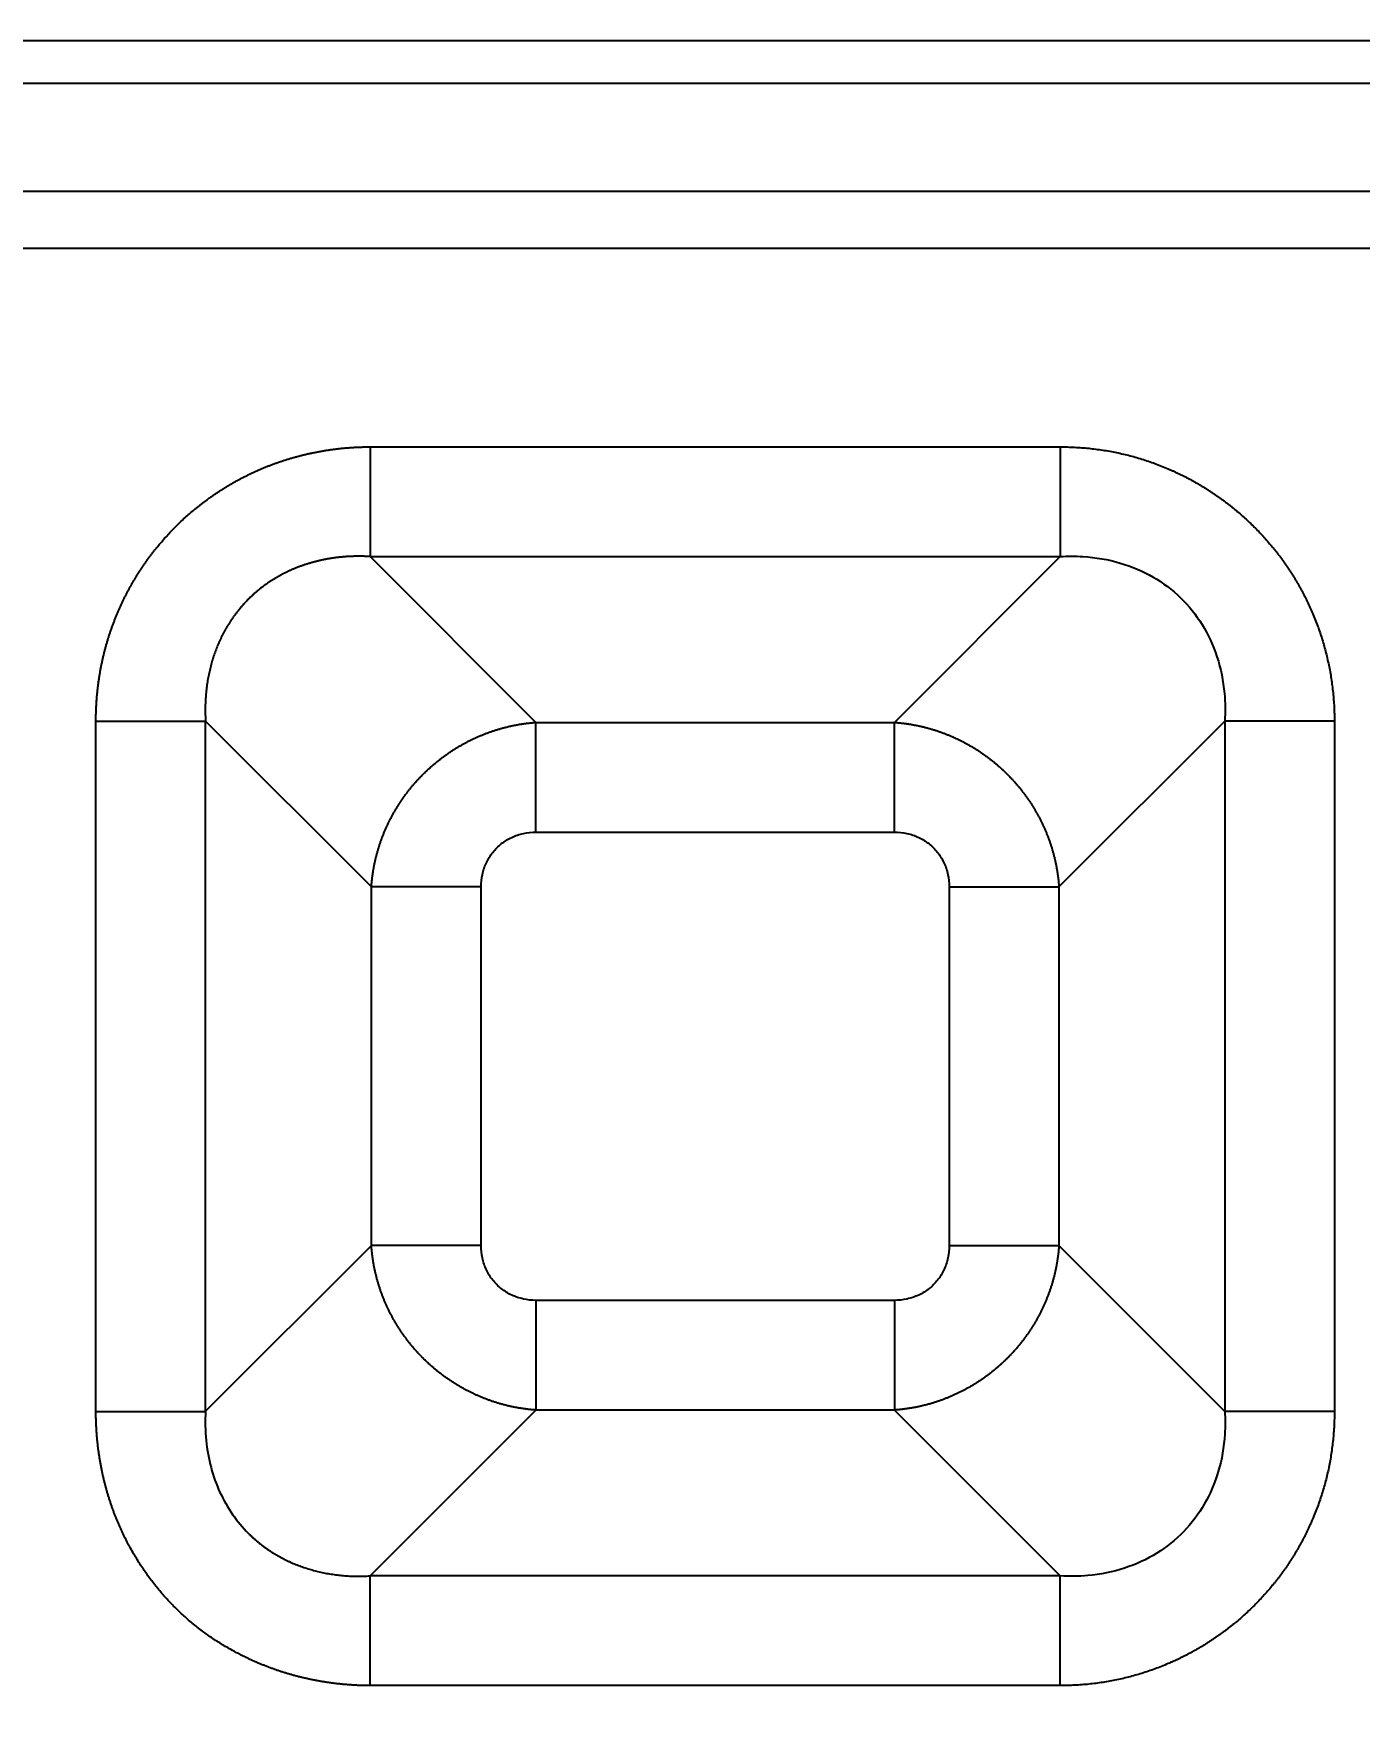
# Model space of a CAD drawing. Header units: millimetres. Extents: x -1286 to 291, y 5350 to 5880.
# Drawn here: x -999.81 to -976.84, y 5659.5 to 5688.66 of the extents above; entities that cross this region are included whole.
import ezdxf

# ---------------------------------------------------------------- set-up
doc = ezdxf.new("R2010")
doc.units = ezdxf.units.MM
doc.layers.add('dim', color=82, linetype='Continuous', lineweight=9)
doc.layers.add('粗实线层', color=7, linetype='Continuous', lineweight=35)
doc.dimstyles.new('ISO-25', dxfattribs={"dimscale": 1.5, "dimtxt": 2.5, "dimasz": 2.5, "dimexe": 1.25, "dimexo": 0.625, "dimtad": 1, "dimtxsty": 'Standard', "dimcen": 2.5, "dimadec": 0, "dimazin": 0, "dimtfac": 1, "dimtmove": 0, "dimatfit": 3, "dimfxl": 0, "dimarcsym": 0})

# ---------------------------------------------------------------- blocks, each defined once
blk = doc.blocks.new('*D39')
at = {"layer": 'Defpoints', "color": 0, "lineweight": 18, "transparency": 16777216}
for p in [(-981.514, 5754.075), (-1136.803, 5623.235)]:
    blk.add_point(p, dxfattribs=at)
at = {"layer": 'dim', "color": 0, "lineweight": -2, "transparency": 16777216}
for p, q in [((-931.597, 5796.133), (-979.219, 5756.008)), ((-1136.803, 5623.235), (-981.514, 5754.075)), ((-1139.097, 5621.302), (-1141.391, 5619.369))]:
    blk.add_line(p, q, dxfattribs=at)
at = {"layer": 'dim', "color": 0, "lineweight": 18, "transparency": 16777216}
for points in [[(-979.542, 5756.391), (-978.897, 5755.626), (-981.514, 5754.075)], [(-1139.419, 5621.684), (-1138.775, 5620.92), (-1136.803, 5623.235)]]:
    blk.add_solid(points, dxfattribs=at)
at = {"layer": 'dim', "color": 0, "lineweight": 18, "transparency": 16777216, "insert": (-942.427, 5790.849), "char_height": 3.75, "attachment_point": 5, "rotation": 40.1161}
blk.add_mtext('∅203,06', dxfattribs=at)

msp = doc.modelspace()

# ---------------------------------------------------------------- linework, layer by layer
at = {"layer": '粗实线层', "lineweight": 25}
for p, q in [((-1048.306, 5688.534), (-966.904, 5688.534)), ((-968.068, 5687.792), (-1048.306, 5687.792)), ((-969.99, 5685.921), (-1046.436, 5685.921)), ((-970.506, 5684.932), (-1046.436, 5684.932)), ((-993.983, 5681.496), (-982.026, 5681.496)), ((-993.983, 5679.596), (-982.026, 5679.596)), ((-991.11, 5676.723), (-993.983, 5679.596)), ((-984.899, 5676.723), (-982.026, 5679.596)), ((-998.734, 5664.787), (-998.734, 5676.745)), ((-996.834, 5664.788), (-996.834, 5676.745)), ((-993.961, 5673.872), (-996.834, 5676.745)), ((-991.11, 5676.723), (-984.899, 5676.723)), ((-982.048, 5673.872), (-979.175, 5676.745)), ((-979.175, 5676.745), (-979.175, 5664.787)), ((-977.274, 5676.745), (-977.274, 5664.787)), ((-991.11, 5674.822), (-984.899, 5674.822)), ((-993.961, 5667.66), (-993.961, 5673.872)), ((-992.06, 5673.872), (-993.242, 5673.872)), ((-992.06, 5667.66), (-992.06, 5673.872)), ((-983.948, 5673.872), (-983.948, 5667.66)), ((-982.048, 5673.872), (-982.048, 5667.66)), ((-996.834, 5664.788), (-993.961, 5667.66)), ((-982.048, 5667.66), (-979.175, 5664.787)), ((-984.899, 5666.71), (-991.11, 5666.71)), ((-991.11, 5664.81), (-993.983, 5661.937)), ((-984.899, 5664.81), (-991.11, 5664.81)), ((-984.899, 5664.81), (-982.026, 5661.937)), ((-982.026, 5661.937), (-993.983, 5661.937)), ((-982.026, 5660.036), (-993.983, 5660.036))]:
    msp.add_line(p, q, dxfattribs=at)
for radius in [87.342, 87.216, 86.564]:
    msp.add_circle((-1053.128, 5688.655), radius, dxfattribs=at)
for centre, radius, start, end in [((-1053.128, 5688.655), 86.224, 270.08059, 359.91941), ((-1053.128, 5688.655), 85.581, 270.90297, 359.09703), ((-1053.128, 5688.655), 83.696, 272.22396, 357.77604), ((-1053.128, 5688.655), 82.706, 272.58039, 357.41961), ((-1059.158, 5688.655), 102.032, 191.56871, 353.81047), ((-1059.158, 5688.655), 101.531, 191.59189, 353.81047), ((-1059.158, 5688.655), 100.442, 191.71935, 339.08959), ((-1059.158, 5688.655), 100.141, 191.71934, 339.08959), ((-1059.158, 5688.655), 100.022, 191.73334, 338.88345), ((-1059.158, 5688.655), 99.521, 191.82936, 338.86382), ((-1059.158, 5688.655), 102.401, 208.57791, 345.69153), ((-1059.158, 5688.655), 102.402, 208.57791, 345.69153)]:
    msp.add_arc(centre, radius, start, end, dxfattribs=at)
for points, degree, knots in [([(-998.734, 5676.745), (-998.734, 5677.236), (-998.639, 5677.71), (-998.546, 5678.172), (-998.364, 5678.605), (-998.187, 5679.03), (-997.93, 5679.412), (-997.676, 5679.791), (-997.031, 5680.436), (-996.652, 5680.691), (-996.27, 5680.948), (-995.845, 5681.126), (-995.412, 5681.307), (-994.949, 5681.4), (-994.475, 5681.496), (-993.983, 5681.496)], 2, [0, 0, 0, 0.125, 0.125, 0.25, 0.25, 0.375, 0.375, 0.5, 0.625, 0.625, 0.75, 0.75, 0.875, 0.875, 1, 1, 1]), ([(-993.983, 5681.496), (-993.983, 5681.392), (-993.983, 5681.289), (-993.983, 5681.084), (-993.983, 5680.982), (-993.983, 5680.785), (-993.983, 5680.688), (-993.983, 5680.503), (-993.983, 5680.413), (-993.983, 5680.244), (-993.983, 5680.165), (-993.983, 5680.016), (-993.983, 5679.948), (-993.983, 5679.824), (-993.983, 5679.768), (-993.983, 5679.671), (-993.983, 5679.629), (-993.983, 5679.596)], 3, [0, 0, 0, 0, 0.125, 0.125, 0.25, 0.25, 0.375, 0.375, 0.5, 0.5, 0.625, 0.625, 0.75, 0.75, 0.875, 0.875, 1, 1, 1, 1]), ([(-982.026, 5681.496), (-981.056, 5681.496), (-980.173, 5681.124), (-979.749, 5680.945), (-979.366, 5680.687), (-978.988, 5680.431), (-978.34, 5679.784), (-978.084, 5679.405), (-977.826, 5679.023), (-977.647, 5678.598), (-977.275, 5677.715), (-977.274, 5676.745)], 2, [0, 0, 0, 0.25, 0.25, 0.375, 0.375, 0.5, 0.625, 0.625, 0.75, 0.75, 1, 1, 1]), ([(-993.983, 5679.596), (-993.992, 5679.596), (-994.01, 5679.597), (-994.037, 5679.598), (-994.063, 5679.6), (-994.09, 5679.6), (-994.117, 5679.601), (-994.143, 5679.601), (-994.17, 5679.602), (-994.196, 5679.602), (-994.223, 5679.601), (-994.249, 5679.601), (-994.275, 5679.6), (-994.301, 5679.599), (-994.327, 5679.598), (-994.353, 5679.597), (-994.379, 5679.595), (-994.405, 5679.594), (-994.431, 5679.592), (-994.456, 5679.59), (-994.482, 5679.587), (-994.507, 5679.585), (-994.533, 5679.582), (-994.558, 5679.579), (-994.583, 5679.576), (-994.608, 5679.572), (-994.633, 5679.569), (-994.658, 5679.565), (-994.683, 5679.561), (-994.707, 5679.557), (-994.732, 5679.552), (-994.756, 5679.548), (-994.781, 5679.543), (-994.805, 5679.538), (-994.829, 5679.533), (-994.853, 5679.527), (-994.877, 5679.522), (-994.901, 5679.516), (-994.925, 5679.51), (-994.948, 5679.504), (-994.972, 5679.498), (-994.995, 5679.491), (-995.019, 5679.484), (-995.042, 5679.478), (-995.065, 5679.47), (-995.088, 5679.463), (-995.11, 5679.456), (-995.133, 5679.448), (-995.156, 5679.44), (-995.178, 5679.432), (-995.201, 5679.424), (-995.223, 5679.416), (-995.245, 5679.407), (-995.267, 5679.398), (-995.289, 5679.389), (-995.31, 5679.38), (-995.332, 5679.371), (-995.353, 5679.362), (-995.375, 5679.352), (-995.396, 5679.342), (-995.417, 5679.332), (-995.438, 5679.322), (-995.458, 5679.312), (-995.479, 5679.302), (-995.5, 5679.291), (-995.52, 5679.28), (-995.54, 5679.269), (-995.56, 5679.258), (-995.58, 5679.247), (-995.6, 5679.236), (-995.62, 5679.224), (-995.639, 5679.212), (-995.658, 5679.2), (-995.678, 5679.188), (-995.697, 5679.176), (-995.716, 5679.164), (-995.735, 5679.151), (-995.753, 5679.139), (-995.772, 5679.126), (-995.79, 5679.113), (-995.808, 5679.1), (-995.826, 5679.087), (-995.844, 5679.073), (-995.862, 5679.06), (-995.88, 5679.046), (-995.897, 5679.032), (-995.914, 5679.018), (-995.932, 5679.004), (-995.949, 5678.99), (-995.965, 5678.975), (-995.982, 5678.961), (-995.999, 5678.946), (-996.015, 5678.931), (-996.031, 5678.916), (-996.047, 5678.901), (-996.063, 5678.886), (-996.079, 5678.871), (-996.1, 5678.85), (-996.127, 5678.823), (-996.158, 5678.789), (-996.189, 5678.755), (-996.219, 5678.721), (-996.249, 5678.685), (-996.278, 5678.649), (-996.307, 5678.612), (-996.335, 5678.575), (-996.362, 5678.537), (-996.388, 5678.498), (-996.414, 5678.459), (-996.44, 5678.419), (-996.464, 5678.378), (-996.488, 5678.337), (-996.511, 5678.295), (-996.534, 5678.253), (-996.556, 5678.21), (-996.577, 5678.166), (-996.597, 5678.122), (-996.617, 5678.077), (-996.635, 5678.032), (-996.653, 5677.986), (-996.671, 5677.94), (-996.687, 5677.893), (-996.703, 5677.845), (-996.718, 5677.797), (-996.732, 5677.749), (-996.745, 5677.7), (-996.757, 5677.65), (-996.769, 5677.6), (-996.78, 5677.55), (-996.79, 5677.499), (-996.799, 5677.448), (-996.807, 5677.396), (-996.814, 5677.344), (-996.821, 5677.291), (-996.826, 5677.238), (-996.831, 5677.185), (-996.834, 5677.131), (-996.837, 5677.077), (-996.839, 5677.022), (-996.84, 5676.967), (-996.84, 5676.912), (-996.839, 5676.857), (-996.837, 5676.801), (-996.835, 5676.764), (-996.834, 5676.745)], 3, [0, 0, 0, 0, 0.005898, 0.011777, 0.017638, 0.023482, 0.029307, 0.035115, 0.040905, 0.046678, 0.052433, 0.058171, 0.063891, 0.069594, 0.075281, 0.08095, 0.086602, 0.092238, 0.097857, 0.10346, 0.109046, 0.114616, 0.12017, 0.125707, 0.131229, 0.136735, 0.142225, 0.147699, 0.153158, 0.158602, 0.16403, 0.169443, 0.174841, 0.180224, 0.185593, 0.190947, 0.196286, 0.201611, 0.206922, 0.212218, 0.2175, 0.222769, 0.228024, 0.233265, 0.238493, 0.243707, 0.248908, 0.254097, 0.259272, 0.264434, 0.269584, 0.274721, 0.279846, 0.284958, 0.290059, 0.295147, 0.300224, 0.305289, 0.310343, 0.315385, 0.320416, 0.325436, 0.330445, 0.335444, 0.340431, 0.345409, 0.350376, 0.355333, 0.36028, 0.365217, 0.370144, 0.375062, 0.379971, 0.384871, 0.389761, 0.394643, 0.399516, 0.404381, 0.409237, 0.414085, 0.418925, 0.423757, 0.428582, 0.433399, 0.438209, 0.443011, 0.447807, 0.452596, 0.457378, 0.462154, 0.466924, 0.471687, 0.476445, 0.481197, 0.485943, 0.490684, 0.49542, 0.500151, 0.510019, 0.519911, 0.529827, 0.539769, 0.549738, 0.559737, 0.569767, 0.579829, 0.589926, 0.600057, 0.610226, 0.620434, 0.630681, 0.640971, 0.651303, 0.661679, 0.672102, 0.682572, 0.69309, 0.703658, 0.714278, 0.724951, 0.735677, 0.746459, 0.757297, 0.768193, 0.779148, 0.790164, 0.80124, 0.81238, 0.823583, 0.834851, 0.846185, 0.857586, 0.869055, 0.880593, 0.892202, 0.903881, 0.915633, 0.927459, 0.939358, 0.951333, 0.963383, 0.975511, 0.987716, 1, 1, 1, 1]), ([(-982.026, 5679.596), (-981.894, 5679.604), (-981.539, 5679.604), (-980.985, 5679.51), (-980.408, 5679.264), (-979.924, 5678.9), (-979.545, 5678.428), (-979.284, 5677.862), (-979.17, 5677.287), (-979.165, 5676.905), (-979.175, 5676.745)], 3, [0, 0, 0, 0, 0.083359, 0.224715, 0.359834, 0.491835, 0.623644, 0.758208, 0.898733, 1, 1, 1, 1]), ([(-993.961, 5673.872), (-993.96, 5673.881), (-993.959, 5673.899), (-993.957, 5673.926), (-993.954, 5673.953), (-993.951, 5673.98), (-993.949, 5674.007), (-993.945, 5674.034), (-993.942, 5674.06), (-993.938, 5674.087), (-993.934, 5674.114), (-993.93, 5674.141), (-993.926, 5674.168), (-993.921, 5674.194), (-993.916, 5674.221), (-993.911, 5674.248), (-993.906, 5674.274), (-993.9, 5674.301), (-993.894, 5674.327), (-993.888, 5674.354), (-993.882, 5674.38), (-993.875, 5674.406), (-993.868, 5674.433), (-993.861, 5674.459), (-993.854, 5674.485), (-993.846, 5674.511), (-993.839, 5674.537), (-993.831, 5674.563), (-993.822, 5674.589), (-993.814, 5674.615), (-993.805, 5674.641), (-993.796, 5674.667), (-993.787, 5674.692), (-993.778, 5674.718), (-993.768, 5674.743), (-993.758, 5674.769), (-993.748, 5674.794), (-993.738, 5674.819), (-993.727, 5674.845), (-993.716, 5674.87), (-993.705, 5674.895), (-993.694, 5674.919), (-993.683, 5674.944), (-993.671, 5674.969), (-993.659, 5674.993), (-993.647, 5675.018), (-993.635, 5675.042), (-993.622, 5675.067), (-993.609, 5675.091), (-993.596, 5675.115), (-993.583, 5675.139), (-993.57, 5675.163), (-993.556, 5675.186), (-993.542, 5675.21), (-993.528, 5675.233), (-993.514, 5675.257), (-993.499, 5675.28), (-993.485, 5675.303), (-993.47, 5675.326), (-993.455, 5675.349), (-993.44, 5675.372), (-993.424, 5675.394), (-993.408, 5675.417), (-993.393, 5675.439), (-993.376, 5675.461), (-993.36, 5675.483), (-993.344, 5675.505), (-993.327, 5675.527), (-993.31, 5675.549), (-993.293, 5675.57), (-993.276, 5675.591), (-993.259, 5675.613), (-993.241, 5675.634), (-993.223, 5675.654), (-993.205, 5675.675), (-993.187, 5675.696), (-993.169, 5675.716), (-993.15, 5675.736), (-993.131, 5675.756), (-993.113, 5675.776), (-993.094, 5675.796), (-993.074, 5675.816), (-993.055, 5675.835), (-993.035, 5675.854), (-993.016, 5675.873), (-992.996, 5675.892), (-992.976, 5675.911), (-992.955, 5675.929), (-992.935, 5675.948), (-992.915, 5675.966), (-992.894, 5675.984), (-992.873, 5676.002), (-992.852, 5676.019), (-992.831, 5676.037), (-992.809, 5676.054), (-992.788, 5676.071), (-992.766, 5676.088), (-992.745, 5676.105), (-992.723, 5676.121), (-992.701, 5676.137), (-992.679, 5676.153), (-992.656, 5676.169), (-992.634, 5676.185), (-992.611, 5676.201), (-992.588, 5676.216), (-992.566, 5676.231), (-992.543, 5676.246), (-992.519, 5676.261), (-992.496, 5676.275), (-992.473, 5676.289), (-992.449, 5676.303), (-992.426, 5676.317), (-992.402, 5676.331), (-992.378, 5676.344), (-992.354, 5676.357), (-992.33, 5676.37), (-992.306, 5676.383), (-992.282, 5676.396), (-992.257, 5676.408), (-992.233, 5676.42), (-992.208, 5676.432), (-992.184, 5676.444), (-992.159, 5676.455), (-992.134, 5676.467), (-992.109, 5676.478), (-992.084, 5676.488), (-992.059, 5676.499), (-992.033, 5676.509), (-992.008, 5676.519), (-991.983, 5676.529), (-991.957, 5676.539), (-991.931, 5676.548), (-991.906, 5676.558), (-991.88, 5676.567), (-991.854, 5676.575), (-991.828, 5676.584), (-991.802, 5676.592), (-991.776, 5676.6), (-991.75, 5676.608), (-991.724, 5676.616), (-991.698, 5676.623), (-991.672, 5676.63), (-991.645, 5676.637), (-991.619, 5676.643), (-991.592, 5676.65), (-991.566, 5676.656), (-991.539, 5676.662), (-991.513, 5676.667), (-991.486, 5676.673), (-991.46, 5676.678), (-991.433, 5676.683), (-991.406, 5676.688), (-991.379, 5676.692), (-991.353, 5676.696), (-991.326, 5676.7), (-991.299, 5676.704), (-991.272, 5676.707), (-991.245, 5676.71), (-991.218, 5676.713), (-991.191, 5676.716), (-991.164, 5676.719), (-991.137, 5676.721), (-991.119, 5676.722), (-991.11, 5676.723)], 3, [0, 0, 0, 0, 0.00623, 0.012459, 0.018688, 0.024915, 0.031142, 0.037368, 0.043593, 0.049817, 0.056041, 0.062264, 0.068486, 0.074708, 0.080928, 0.087148, 0.093368, 0.099586, 0.105805, 0.112022, 0.118239, 0.124455, 0.13067, 0.136885, 0.143099, 0.149313, 0.155526, 0.161739, 0.167951, 0.174162, 0.180373, 0.186584, 0.192794, 0.199003, 0.205212, 0.21142, 0.217628, 0.223836, 0.230043, 0.23625, 0.242456, 0.248662, 0.254867, 0.261072, 0.267277, 0.273482, 0.279686, 0.285889, 0.292093, 0.298296, 0.304498, 0.310701, 0.316903, 0.323105, 0.329306, 0.335508, 0.341709, 0.34791, 0.354111, 0.360311, 0.366511, 0.372711, 0.378911, 0.385111, 0.391311, 0.39751, 0.40371, 0.409909, 0.416108, 0.422307, 0.428506, 0.434705, 0.440904, 0.447103, 0.453302, 0.459501, 0.4657, 0.471898, 0.478097, 0.484296, 0.490495, 0.496694, 0.502893, 0.509092, 0.515291, 0.52149, 0.527689, 0.533889, 0.540089, 0.546288, 0.552488, 0.558688, 0.564888, 0.571089, 0.577289, 0.58349, 0.589691, 0.595892, 0.602094, 0.608295, 0.614497, 0.620699, 0.626902, 0.633105, 0.639308, 0.645511, 0.651715, 0.657919, 0.664124, 0.670329, 0.676534, 0.682739, 0.688945, 0.695152, 0.701359, 0.707566, 0.713773, 0.719982, 0.72619, 0.732399, 0.738609, 0.744819, 0.75103, 0.757241, 0.763452, 0.769664, 0.775877, 0.782091, 0.788304, 0.794519, 0.800734, 0.80695, 0.813166, 0.819383, 0.8256, 0.831819, 0.838038, 0.844257, 0.850477, 0.856698, 0.86292, 0.869142, 0.875366, 0.88159, 0.887814, 0.89404, 0.900266, 0.906493, 0.912721, 0.918949, 0.925179, 0.931409, 0.93764, 0.943872, 0.950105, 0.956338, 0.962573, 0.968809, 0.975045, 0.981282, 0.987521, 0.99376, 1, 1, 1, 1]), ([(-984.899, 5676.723), (-984.89, 5676.722), (-984.872, 5676.721), (-984.845, 5676.719), (-984.818, 5676.716), (-984.791, 5676.713), (-984.764, 5676.71), (-984.737, 5676.707), (-984.71, 5676.704), (-984.683, 5676.7), (-984.656, 5676.696), (-984.63, 5676.692), (-984.603, 5676.688), (-984.576, 5676.683), (-984.549, 5676.678), (-984.523, 5676.673), (-984.496, 5676.668), (-984.47, 5676.662), (-984.443, 5676.656), (-984.417, 5676.65), (-984.39, 5676.644), (-984.364, 5676.637), (-984.338, 5676.63), (-984.311, 5676.623), (-984.285, 5676.616), (-984.259, 5676.608), (-984.233, 5676.6), (-984.207, 5676.592), (-984.181, 5676.584), (-984.155, 5676.576), (-984.129, 5676.567), (-984.104, 5676.558), (-984.078, 5676.549), (-984.052, 5676.539), (-984.027, 5676.53), (-984.002, 5676.52), (-983.976, 5676.51), (-983.951, 5676.5), (-983.926, 5676.489), (-983.901, 5676.478), (-983.876, 5676.467), (-983.851, 5676.456), (-983.826, 5676.444), (-983.802, 5676.433), (-983.777, 5676.421), (-983.752, 5676.409), (-983.728, 5676.396), (-983.704, 5676.384), (-983.68, 5676.371), (-983.656, 5676.358), (-983.632, 5676.345), (-983.608, 5676.332), (-983.584, 5676.318), (-983.56, 5676.304), (-983.537, 5676.29), (-983.514, 5676.276), (-983.49, 5676.261), (-983.467, 5676.247), (-983.444, 5676.232), (-983.421, 5676.217), (-983.399, 5676.201), (-983.376, 5676.186), (-983.354, 5676.17), (-983.331, 5676.154), (-983.309, 5676.138), (-983.287, 5676.122), (-983.265, 5676.106), (-983.243, 5676.089), (-983.222, 5676.072), (-983.2, 5676.055), (-983.179, 5676.038), (-983.158, 5676.02), (-983.137, 5676.003), (-983.116, 5675.985), (-983.095, 5675.967), (-983.075, 5675.949), (-983.054, 5675.93), (-983.034, 5675.912), (-983.014, 5675.893), (-982.994, 5675.874), (-982.974, 5675.855), (-982.955, 5675.836), (-982.935, 5675.817), (-982.916, 5675.797), (-982.897, 5675.777), (-982.878, 5675.758), (-982.86, 5675.738), (-982.841, 5675.717), (-982.823, 5675.697), (-982.805, 5675.676), (-982.787, 5675.656), (-982.769, 5675.635), (-982.751, 5675.614), (-982.734, 5675.593), (-982.716, 5675.571), (-982.699, 5675.55), (-982.683, 5675.528), (-982.666, 5675.506), (-982.649, 5675.485), (-982.633, 5675.463), (-982.617, 5675.44), (-982.601, 5675.418), (-982.585, 5675.396), (-982.57, 5675.373), (-982.555, 5675.35), (-982.539, 5675.327), (-982.525, 5675.304), (-982.51, 5675.281), (-982.495, 5675.258), (-982.481, 5675.235), (-982.467, 5675.211), (-982.453, 5675.188), (-982.44, 5675.164), (-982.426, 5675.14), (-982.413, 5675.116), (-982.4, 5675.092), (-982.387, 5675.068), (-982.375, 5675.044), (-982.362, 5675.019), (-982.35, 5674.995), (-982.338, 5674.97), (-982.327, 5674.945), (-982.315, 5674.921), (-982.304, 5674.896), (-982.293, 5674.871), (-982.282, 5674.846), (-982.271, 5674.82), (-982.261, 5674.795), (-982.251, 5674.77), (-982.241, 5674.744), (-982.231, 5674.719), (-982.222, 5674.693), (-982.213, 5674.668), (-982.204, 5674.642), (-982.195, 5674.616), (-982.187, 5674.59), (-982.178, 5674.564), (-982.17, 5674.538), (-982.163, 5674.512), (-982.155, 5674.486), (-982.148, 5674.46), (-982.141, 5674.434), (-982.134, 5674.407), (-982.127, 5674.381), (-982.121, 5674.354), (-982.115, 5674.328), (-982.109, 5674.301), (-982.103, 5674.275), (-982.098, 5674.248), (-982.093, 5674.221), (-982.088, 5674.195), (-982.083, 5674.168), (-982.079, 5674.141), (-982.074, 5674.114), (-982.07, 5674.088), (-982.067, 5674.061), (-982.063, 5674.034), (-982.06, 5674.007), (-982.057, 5673.98), (-982.054, 5673.953), (-982.052, 5673.926), (-982.05, 5673.899), (-982.048, 5673.881), (-982.048, 5673.872)], 3, [0, 0, 0, 0, 0.006231, 0.01246, 0.018689, 0.024917, 0.031145, 0.037371, 0.043597, 0.049822, 0.056046, 0.06227, 0.068492, 0.074714, 0.080936, 0.087156, 0.093376, 0.099595, 0.105814, 0.112032, 0.118249, 0.124465, 0.130681, 0.136897, 0.143111, 0.149325, 0.155539, 0.161752, 0.167964, 0.174176, 0.180388, 0.186598, 0.192809, 0.199018, 0.205228, 0.211437, 0.217645, 0.223853, 0.23006, 0.236267, 0.242474, 0.24868, 0.254886, 0.261091, 0.267296, 0.273501, 0.279705, 0.285909, 0.292113, 0.298316, 0.304519, 0.310722, 0.316924, 0.323126, 0.329328, 0.335529, 0.341731, 0.347932, 0.354133, 0.360333, 0.366534, 0.372734, 0.378934, 0.385134, 0.391334, 0.397534, 0.403733, 0.409933, 0.416132, 0.422331, 0.42853, 0.434729, 0.440928, 0.447127, 0.453326, 0.459525, 0.465724, 0.471923, 0.478121, 0.48432, 0.490519, 0.496718, 0.502917, 0.509116, 0.515315, 0.521514, 0.527714, 0.533913, 0.540113, 0.546312, 0.552512, 0.558712, 0.564912, 0.571112, 0.577313, 0.583513, 0.589714, 0.595915, 0.602117, 0.608318, 0.61452, 0.620722, 0.626925, 0.633127, 0.63933, 0.645534, 0.651737, 0.657941, 0.664145, 0.67035, 0.676555, 0.68276, 0.688966, 0.695172, 0.701379, 0.707586, 0.713793, 0.720001, 0.726209, 0.732418, 0.738628, 0.744837, 0.751048, 0.757258, 0.76347, 0.769682, 0.775894, 0.782107, 0.78832, 0.794535, 0.800749, 0.806965, 0.813181, 0.819397, 0.825614, 0.831832, 0.838051, 0.84427, 0.85049, 0.85671, 0.862931, 0.869153, 0.875376, 0.8816, 0.887824, 0.894049, 0.900274, 0.906501, 0.912728, 0.918956, 0.925185, 0.931415, 0.937646, 0.943877, 0.950109, 0.956342, 0.962576, 0.968811, 0.975047, 0.981284, 0.987522, 0.99376, 1, 1, 1, 1]), ([(-984.899, 5674.822), (-984.899, 5674.926), (-984.899, 5675.03), (-984.899, 5675.235), (-984.899, 5675.336), (-984.899, 5675.534), (-984.899, 5675.63), (-984.899, 5675.816), (-984.899, 5675.905), (-984.899, 5676.074), (-984.899, 5676.154), (-984.899, 5676.302), (-984.899, 5676.371), (-984.899, 5676.495), (-984.899, 5676.55), (-984.899, 5676.647), (-984.899, 5676.689), (-984.899, 5676.723)], 3, [0, 0, 0, 0, 0.125, 0.125, 0.25, 0.25, 0.375, 0.375, 0.5, 0.5, 0.625, 0.625, 0.75, 0.75, 0.875, 0.875, 1, 1, 1, 1]), ([(-977.274, 5676.745), (-977.378, 5676.745), (-977.482, 5676.745), (-977.687, 5676.745), (-977.788, 5676.745), (-977.986, 5676.745), (-978.082, 5676.745), (-978.268, 5676.745), (-978.357, 5676.745), (-978.526, 5676.745), (-978.606, 5676.745), (-978.754, 5676.745), (-978.823, 5676.745), (-978.947, 5676.745), (-979.003, 5676.745), (-979.1, 5676.745), (-979.141, 5676.745), (-979.175, 5676.745)], 3, [0, 0, 0, 0, 0.125, 0.125, 0.25, 0.25, 0.375, 0.375, 0.5, 0.5, 0.625, 0.625, 0.75, 0.75, 0.875, 0.875, 1, 1, 1, 1]), ([(-993.242, 5673.872), (-993.325, 5673.872), (-993.403, 5673.872), (-993.548, 5673.872), (-993.615, 5673.872), (-993.737, 5673.872), (-993.792, 5673.872), (-993.887, 5673.872), (-993.927, 5673.872), (-993.961, 5673.872)], 3, [0, 0, 0, 0, 0.25, 0.25, 0.5, 0.5, 0.75, 0.75, 1, 1, 1, 1]), ([(-991.11, 5664.81), (-991.119, 5664.81), (-991.137, 5664.812), (-991.164, 5664.814), (-991.191, 5664.816), (-991.218, 5664.819), (-991.245, 5664.822), (-991.272, 5664.825), (-991.299, 5664.829), (-991.325, 5664.832), (-991.352, 5664.836), (-991.379, 5664.84), (-991.406, 5664.845), (-991.432, 5664.849), (-991.459, 5664.854), (-991.486, 5664.859), (-991.512, 5664.865), (-991.539, 5664.871), (-991.565, 5664.876), (-991.592, 5664.882), (-991.618, 5664.889), (-991.645, 5664.895), (-991.671, 5664.902), (-991.697, 5664.909), (-991.723, 5664.917), (-991.749, 5664.924), (-991.775, 5664.932), (-991.801, 5664.94), (-991.827, 5664.948), (-991.853, 5664.957), (-991.879, 5664.965), (-991.905, 5664.974), (-991.93, 5664.984), (-991.956, 5664.993), (-991.981, 5665.003), (-992.007, 5665.012), (-992.032, 5665.023), (-992.057, 5665.033), (-992.083, 5665.043), (-992.108, 5665.054), (-992.133, 5665.065), (-992.158, 5665.076), (-992.182, 5665.088), (-992.207, 5665.1), (-992.232, 5665.111), (-992.256, 5665.124), (-992.28, 5665.136), (-992.305, 5665.148), (-992.329, 5665.161), (-992.353, 5665.174), (-992.377, 5665.187), (-992.401, 5665.201), (-992.424, 5665.214), (-992.448, 5665.228), (-992.471, 5665.242), (-992.495, 5665.257), (-992.518, 5665.271), (-992.541, 5665.286), (-992.564, 5665.301), (-992.587, 5665.316), (-992.61, 5665.331), (-992.632, 5665.346), (-992.655, 5665.362), (-992.677, 5665.378), (-992.699, 5665.394), (-992.721, 5665.41), (-992.743, 5665.427), (-992.765, 5665.443), (-992.787, 5665.46), (-992.808, 5665.477), (-992.829, 5665.495), (-992.851, 5665.512), (-992.872, 5665.53), (-992.892, 5665.547), (-992.913, 5665.565), (-992.934, 5665.583), (-992.954, 5665.602), (-992.974, 5665.62), (-992.994, 5665.639), (-993.014, 5665.658), (-993.034, 5665.677), (-993.054, 5665.696), (-993.073, 5665.716), (-993.092, 5665.735), (-993.111, 5665.755), (-993.13, 5665.775), (-993.149, 5665.795), (-993.167, 5665.815), (-993.186, 5665.835), (-993.204, 5665.856), (-993.222, 5665.877), (-993.24, 5665.897), (-993.257, 5665.919), (-993.275, 5665.94), (-993.292, 5665.961), (-993.309, 5665.982), (-993.326, 5666.004), (-993.343, 5666.026), (-993.359, 5666.048), (-993.375, 5666.07), (-993.392, 5666.092), (-993.407, 5666.114), (-993.423, 5666.137), (-993.439, 5666.159), (-993.454, 5666.182), (-993.469, 5666.205), (-993.484, 5666.228), (-993.499, 5666.251), (-993.513, 5666.274), (-993.527, 5666.298), (-993.541, 5666.321), (-993.555, 5666.345), (-993.569, 5666.368), (-993.582, 5666.392), (-993.596, 5666.416), (-993.609, 5666.44), (-993.621, 5666.464), (-993.634, 5666.489), (-993.646, 5666.513), (-993.658, 5666.538), (-993.67, 5666.562), (-993.682, 5666.587), (-993.693, 5666.612), (-993.705, 5666.637), (-993.716, 5666.662), (-993.727, 5666.687), (-993.737, 5666.712), (-993.747, 5666.737), (-993.758, 5666.762), (-993.767, 5666.788), (-993.777, 5666.813), (-993.787, 5666.839), (-993.796, 5666.865), (-993.805, 5666.89), (-993.813, 5666.916), (-993.822, 5666.942), (-993.83, 5666.968), (-993.838, 5666.994), (-993.846, 5667.02), (-993.854, 5667.046), (-993.861, 5667.073), (-993.868, 5667.099), (-993.875, 5667.125), (-993.881, 5667.152), (-993.888, 5667.178), (-993.894, 5667.204), (-993.9, 5667.231), (-993.905, 5667.258), (-993.911, 5667.284), (-993.916, 5667.311), (-993.921, 5667.338), (-993.926, 5667.364), (-993.93, 5667.391), (-993.934, 5667.418), (-993.938, 5667.445), (-993.942, 5667.472), (-993.945, 5667.499), (-993.948, 5667.526), (-993.951, 5667.552), (-993.954, 5667.579), (-993.957, 5667.606), (-993.959, 5667.633), (-993.96, 5667.651), (-993.961, 5667.66)], 3, [0, 0, 0, 0, 0.00623, 0.012459, 0.018688, 0.024915, 0.031142, 0.037368, 0.043593, 0.049817, 0.056041, 0.062264, 0.068486, 0.074708, 0.080928, 0.087148, 0.093368, 0.099586, 0.105805, 0.112022, 0.118239, 0.124455, 0.13067, 0.136885, 0.143099, 0.149313, 0.155526, 0.161739, 0.167951, 0.174162, 0.180373, 0.186584, 0.192794, 0.199003, 0.205212, 0.21142, 0.217628, 0.223836, 0.230043, 0.23625, 0.242456, 0.248662, 0.254867, 0.261072, 0.267277, 0.273482, 0.279686, 0.285889, 0.292093, 0.298296, 0.304498, 0.310701, 0.316903, 0.323105, 0.329306, 0.335508, 0.341709, 0.34791, 0.354111, 0.360311, 0.366511, 0.372711, 0.378911, 0.385111, 0.391311, 0.39751, 0.40371, 0.409909, 0.416108, 0.422307, 0.428506, 0.434705, 0.440904, 0.447103, 0.453302, 0.459501, 0.4657, 0.471898, 0.478097, 0.484296, 0.490495, 0.496694, 0.502893, 0.509092, 0.515291, 0.52149, 0.52769, 0.533889, 0.540089, 0.546288, 0.552488, 0.558688, 0.564888, 0.571089, 0.577289, 0.58349, 0.589691, 0.595892, 0.602094, 0.608295, 0.614497, 0.620699, 0.626902, 0.633105, 0.639308, 0.645511, 0.651715, 0.657919, 0.664124, 0.670329, 0.676534, 0.682739, 0.688945, 0.695152, 0.701359, 0.707566, 0.713773, 0.719982, 0.72619, 0.732399, 0.738609, 0.744819, 0.75103, 0.757241, 0.763452, 0.769664, 0.775877, 0.782091, 0.788304, 0.794519, 0.800734, 0.80695, 0.813166, 0.819383, 0.8256, 0.831819, 0.838038, 0.844257, 0.850477, 0.856698, 0.86292, 0.869142, 0.875366, 0.88159, 0.887814, 0.89404, 0.900266, 0.906493, 0.912721, 0.918949, 0.925179, 0.931409, 0.93764, 0.943872, 0.950105, 0.956338, 0.962573, 0.968809, 0.975045, 0.981282, 0.987521, 0.99376, 1, 1, 1, 1]), ([(-982.048, 5667.66), (-982.048, 5667.651), (-982.05, 5667.633), (-982.052, 5667.607), (-982.054, 5667.58), (-982.057, 5667.553), (-982.06, 5667.526), (-982.063, 5667.499), (-982.067, 5667.472), (-982.07, 5667.445), (-982.074, 5667.418), (-982.078, 5667.392), (-982.083, 5667.365), (-982.088, 5667.338), (-982.092, 5667.311), (-982.098, 5667.285), (-982.103, 5667.258), (-982.109, 5667.232), (-982.114, 5667.205), (-982.121, 5667.179), (-982.127, 5667.152), (-982.133, 5667.126), (-982.14, 5667.1), (-982.147, 5667.073), (-982.155, 5667.047), (-982.162, 5667.021), (-982.17, 5666.995), (-982.178, 5666.969), (-982.186, 5666.943), (-982.195, 5666.917), (-982.203, 5666.891), (-982.212, 5666.866), (-982.222, 5666.84), (-982.231, 5666.815), (-982.241, 5666.789), (-982.25, 5666.764), (-982.261, 5666.738), (-982.271, 5666.713), (-982.281, 5666.688), (-982.292, 5666.663), (-982.303, 5666.638), (-982.314, 5666.613), (-982.326, 5666.588), (-982.338, 5666.564), (-982.349, 5666.539), (-982.362, 5666.514), (-982.374, 5666.49), (-982.386, 5666.466), (-982.399, 5666.442), (-982.412, 5666.418), (-982.425, 5666.394), (-982.439, 5666.37), (-982.452, 5666.346), (-982.466, 5666.323), (-982.48, 5666.299), (-982.495, 5666.276), (-982.509, 5666.252), (-982.524, 5666.229), (-982.539, 5666.206), (-982.554, 5666.184), (-982.569, 5666.161), (-982.584, 5666.138), (-982.6, 5666.116), (-982.616, 5666.093), (-982.632, 5666.071), (-982.648, 5666.049), (-982.665, 5666.027), (-982.681, 5666.006), (-982.698, 5665.984), (-982.715, 5665.962), (-982.733, 5665.941), (-982.75, 5665.92), (-982.768, 5665.899), (-982.785, 5665.878), (-982.803, 5665.857), (-982.822, 5665.837), (-982.84, 5665.816), (-982.858, 5665.796), (-982.877, 5665.776), (-982.896, 5665.756), (-982.915, 5665.737), (-982.934, 5665.717), (-982.954, 5665.698), (-982.973, 5665.678), (-982.993, 5665.659), (-983.013, 5665.64), (-983.033, 5665.622), (-983.053, 5665.603), (-983.073, 5665.585), (-983.094, 5665.567), (-983.115, 5665.549), (-983.135, 5665.531), (-983.157, 5665.513), (-983.178, 5665.496), (-983.199, 5665.478), (-983.22, 5665.461), (-983.242, 5665.445), (-983.264, 5665.428), (-983.286, 5665.411), (-983.308, 5665.395), (-983.33, 5665.379), (-983.352, 5665.363), (-983.375, 5665.347), (-983.397, 5665.332), (-983.42, 5665.317), (-983.443, 5665.302), (-983.466, 5665.287), (-983.489, 5665.272), (-983.512, 5665.257), (-983.536, 5665.243), (-983.559, 5665.229), (-983.583, 5665.215), (-983.606, 5665.202), (-983.63, 5665.188), (-983.654, 5665.175), (-983.678, 5665.162), (-983.702, 5665.149), (-983.727, 5665.137), (-983.751, 5665.124), (-983.776, 5665.112), (-983.8, 5665.1), (-983.825, 5665.089), (-983.85, 5665.077), (-983.875, 5665.066), (-983.9, 5665.055), (-983.925, 5665.044), (-983.95, 5665.033), (-983.975, 5665.023), (-984, 5665.013), (-984.026, 5665.003), (-984.051, 5664.993), (-984.077, 5664.984), (-984.103, 5664.975), (-984.128, 5664.966), (-984.154, 5664.957), (-984.18, 5664.949), (-984.206, 5664.94), (-984.232, 5664.932), (-984.258, 5664.924), (-984.284, 5664.917), (-984.311, 5664.91), (-984.337, 5664.902), (-984.363, 5664.896), (-984.39, 5664.889), (-984.416, 5664.883), (-984.443, 5664.877), (-984.469, 5664.871), (-984.496, 5664.865), (-984.522, 5664.86), (-984.549, 5664.854), (-984.576, 5664.85), (-984.602, 5664.845), (-984.629, 5664.84), (-984.656, 5664.836), (-984.683, 5664.832), (-984.71, 5664.829), (-984.737, 5664.825), (-984.764, 5664.822), (-984.791, 5664.819), (-984.818, 5664.816), (-984.845, 5664.814), (-984.872, 5664.812), (-984.89, 5664.81), (-984.899, 5664.81)], 3, [0, 0, 0, 0, 0.006229, 0.012458, 0.018686, 0.024913, 0.031139, 0.037364, 0.043589, 0.049813, 0.056036, 0.062258, 0.06848, 0.074701, 0.080921, 0.087141, 0.09336, 0.099578, 0.105795, 0.112012, 0.118229, 0.124444, 0.130659, 0.136874, 0.143088, 0.149301, 0.155514, 0.161726, 0.167937, 0.174148, 0.180359, 0.186569, 0.192778, 0.198988, 0.205196, 0.211404, 0.217612, 0.223819, 0.230026, 0.236232, 0.242438, 0.248644, 0.254849, 0.261054, 0.267258, 0.273462, 0.279666, 0.285869, 0.292072, 0.298275, 0.304478, 0.31068, 0.316882, 0.323083, 0.329285, 0.335486, 0.341687, 0.347888, 0.354088, 0.360289, 0.366489, 0.372689, 0.378888, 0.385088, 0.391288, 0.397487, 0.403686, 0.409886, 0.416085, 0.422284, 0.428483, 0.434681, 0.44088, 0.447079, 0.453278, 0.459477, 0.465675, 0.471874, 0.478073, 0.484272, 0.49047, 0.496669, 0.502868, 0.509067, 0.515267, 0.521466, 0.527665, 0.533865, 0.540064, 0.546264, 0.552464, 0.558664, 0.564864, 0.571065, 0.577265, 0.583466, 0.589667, 0.595869, 0.60207, 0.608272, 0.614474, 0.620676, 0.626879, 0.633082, 0.639285, 0.645489, 0.651693, 0.657897, 0.664102, 0.670307, 0.676512, 0.682718, 0.688924, 0.695131, 0.701338, 0.707546, 0.713754, 0.719962, 0.726171, 0.73238, 0.73859, 0.7448, 0.751011, 0.757223, 0.763435, 0.769647, 0.77586, 0.782074, 0.788288, 0.794503, 0.800718, 0.806934, 0.813151, 0.819368, 0.825586, 0.831805, 0.838024, 0.844244, 0.850465, 0.856686, 0.862909, 0.869131, 0.875355, 0.881579, 0.887804, 0.89403, 0.900257, 0.906484, 0.912713, 0.918942, 0.925172, 0.931403, 0.937634, 0.943867, 0.9501, 0.956334, 0.96257, 0.968806, 0.975043, 0.981281, 0.987519, 0.993759, 1, 1, 1, 1]), ([(-983.948, 5667.66), (-983.845, 5667.66), (-983.741, 5667.66), (-983.536, 5667.66), (-983.434, 5667.66), (-983.237, 5667.66), (-983.14, 5667.66), (-982.955, 5667.66), (-982.866, 5667.66), (-982.697, 5667.66), (-982.617, 5667.66), (-982.468, 5667.66), (-982.4, 5667.66), (-982.276, 5667.66), (-982.22, 5667.66), (-982.123, 5667.66), (-982.082, 5667.66), (-982.048, 5667.66)], 3, [0, 0, 0, 0, 0.125, 0.125, 0.25, 0.25, 0.375, 0.375, 0.5, 0.5, 0.625, 0.625, 0.75, 0.75, 0.875, 0.875, 1, 1, 1, 1]), ([(-991.11, 5666.71), (-991.11, 5666.606), (-991.11, 5666.503), (-991.11, 5666.298), (-991.11, 5666.196), (-991.11, 5665.999), (-991.11, 5665.902), (-991.11, 5665.717), (-991.11, 5665.627), (-991.11, 5665.459), (-991.11, 5665.379), (-991.11, 5665.23), (-991.11, 5665.162), (-991.11, 5665.038), (-991.11, 5664.982), (-991.11, 5664.885), (-991.11, 5664.844), (-991.11, 5664.81)], 3, [0, 0, 0, 0, 0.125, 0.125, 0.25, 0.25, 0.375, 0.375, 0.5, 0.5, 0.625, 0.625, 0.75, 0.75, 0.875, 0.875, 1, 1, 1, 1]), ([(-993.983, 5660.036), (-994.47, 5660.036), (-994.944, 5660.129), (-995.411, 5660.219), (-995.847, 5660.396), (-996.279, 5660.571), (-997.049, 5661.076), (-997.691, 5661.717), (-998.197, 5662.484), (-998.373, 5662.915), (-998.55, 5663.35), (-998.641, 5663.818), (-998.734, 5664.294), (-998.734, 5664.787)], 2, [0, 0, 0, 0.125, 0.125, 0.25, 0.25, 0.375, 0.5, 0.625, 0.75, 0.75, 0.875, 0.875, 1, 1, 1]), ([(-998.734, 5664.787), (-998.63, 5664.787), (-998.527, 5664.787), (-998.322, 5664.787), (-998.22, 5664.787), (-998.023, 5664.787), (-997.926, 5664.787), (-997.741, 5664.787), (-997.652, 5664.787), (-997.483, 5664.787), (-997.403, 5664.787), (-997.254, 5664.787), (-997.186, 5664.787), (-997.062, 5664.787), (-997.006, 5664.787), (-996.909, 5664.787), (-996.868, 5664.787), (-996.834, 5664.787)], 3, [0, 0, 0, 0, 0.125, 0.125, 0.25, 0.25, 0.375, 0.375, 0.5, 0.5, 0.625, 0.625, 0.75, 0.75, 0.875, 0.875, 1, 1, 1, 1]), ([(-996.834, 5664.788), (-996.834, 5664.788), (-996.844, 5664.62), (-996.839, 5664.292), (-996.754, 5663.817), (-996.599, 5663.384), (-996.38, 5662.999), (-996.184, 5662.765), (-996.061, 5662.644), (-996.028, 5662.612), (-995.993, 5662.582), (-995.959, 5662.551), (-995.923, 5662.521), (-995.887, 5662.492), (-995.85, 5662.464), (-995.813, 5662.436), (-995.775, 5662.409), (-995.736, 5662.382), (-995.697, 5662.356), (-995.657, 5662.331), (-995.616, 5662.306), (-995.575, 5662.282), (-995.533, 5662.259), (-995.491, 5662.237), (-995.448, 5662.215), (-995.404, 5662.194), (-995.36, 5662.174), (-995.315, 5662.154), (-995.27, 5662.135), (-995.224, 5662.117), (-995.178, 5662.1), (-995.131, 5662.083), (-995.083, 5662.068), (-995.035, 5662.053), (-994.987, 5662.039), (-994.938, 5662.025), (-994.888, 5662.013), (-994.838, 5662.001), (-994.788, 5661.991), (-994.737, 5661.981), (-994.686, 5661.972), (-994.634, 5661.964), (-994.582, 5661.956), (-994.529, 5661.95), (-994.476, 5661.944), (-994.423, 5661.94), (-994.369, 5661.936), (-994.315, 5661.933), (-994.26, 5661.932), (-994.205, 5661.931), (-994.15, 5661.931), (-994.095, 5661.932), (-994.039, 5661.934), (-994.002, 5661.936), (-993.983, 5661.937)], 3, [0, 0, 0, 0, 0.000018, 0.110135, 0.214249, 0.313216, 0.408031, 0.499825, 0.509701, 0.5196, 0.529523, 0.539472, 0.549449, 0.559455, 0.569492, 0.579562, 0.589665, 0.599804, 0.60998, 0.620195, 0.630449, 0.640746, 0.651085, 0.661468, 0.671898, 0.682375, 0.6929, 0.703476, 0.714102, 0.724782, 0.735515, 0.746304, 0.757149, 0.768052, 0.779015, 0.790037, 0.801121, 0.812267, 0.823477, 0.834752, 0.846093, 0.857501, 0.868977, 0.880522, 0.892138, 0.903825, 0.915584, 0.927416, 0.939323, 0.951304, 0.963362, 0.975496, 0.987709, 1, 1, 1, 1]), ([(-977.274, 5664.787), (-977.275, 5663.818), (-977.647, 5662.935), (-977.826, 5662.511), (-978.084, 5662.128), (-978.339, 5661.749), (-978.986, 5661.102), (-979.366, 5660.846), (-979.748, 5660.588), (-980.173, 5660.409), (-981.055, 5660.037), (-982.026, 5660.036)], 2, [0, 0, 0, 0.25, 0.25, 0.375, 0.375, 0.5, 0.625, 0.625, 0.75, 0.75, 1, 1, 1]), ([(-979.175, 5664.787), (-979.167, 5664.656), (-979.166, 5664.3), (-979.261, 5663.747), (-979.506, 5663.17), (-979.871, 5662.686), (-980.342, 5662.307), (-980.909, 5662.046), (-981.483, 5661.931), (-981.865, 5661.927), (-982.026, 5661.937)], 3, [0, 0, 0, 0, 0.083359, 0.224715, 0.359834, 0.491835, 0.623644, 0.758208, 0.898733, 1, 1, 1, 1]), ([(-982.026, 5660.036), (-982.026, 5660.14), (-982.026, 5660.244), (-982.026, 5660.449), (-982.026, 5660.55), (-982.026, 5660.748), (-982.026, 5660.844), (-982.026, 5661.03), (-982.026, 5661.119), (-982.026, 5661.288), (-982.026, 5661.368), (-982.026, 5661.516), (-982.026, 5661.585), (-982.026, 5661.709), (-982.026, 5661.764), (-982.026, 5661.862), (-982.026, 5661.903), (-982.026, 5661.937)], 3, [0, 0, 0, 0, 0.125, 0.125, 0.25, 0.25, 0.375, 0.375, 0.5, 0.5, 0.625, 0.625, 0.75, 0.75, 0.875, 0.875, 1, 1, 1, 1])]:
    msp.add_open_spline(points, degree=degree, knots=knots, dxfattribs=at)
for points, weights in [([(-982.026, 5681.496), (-982.026, 5680.608), (-982.026, 5679.885), (-982.026, 5679.596)], [1.10247262476, 0.965845221084, 0.965842458469, 1.10246433691]), ([(-998.734, 5676.745), (-997.846, 5676.745), (-997.123, 5676.745), (-996.834, 5676.745)], [1.10247043789, 0.96584449211, 0.965843187383, 1.10246652371]), ([(-991.11, 5674.822), (-991.11, 5675.71), (-991.11, 5676.433), (-991.11, 5676.723)], [1.10246419878, 0.965844578078, 0.965845267075, 1.10246626578]), ([(-983.948, 5673.872), (-983.06, 5673.872), (-982.337, 5673.872), (-982.048, 5673.872)], [1.10246419878, 0.965844578078, 0.965845267075, 1.10246626578]), ([(-992.06, 5667.66), (-992.948, 5667.66), (-993.672, 5667.66), (-993.961, 5667.66)], [1.10246419878, 0.965844578078, 0.965845267075, 1.10246626578]), ([(-984.899, 5666.71), (-984.899, 5665.822), (-984.899, 5665.099), (-984.899, 5664.81)], [1.10246419878, 0.965844578078, 0.965845267075, 1.10246626578]), ([(-977.274, 5664.787), (-978.163, 5664.787), (-978.886, 5664.787), (-979.175, 5664.787)], [1.10247262476, 0.965845221084, 0.965842458468, 1.10246433691]), ([(-993.983, 5660.036), (-993.983, 5660.924), (-993.983, 5661.648), (-993.983, 5661.937)], [1.10247043772, 0.965844492054, 0.965843187438, 1.10246652387])]:
    msp.add_rational_spline(points, weights, degree=3, dxfattribs=at)
for points in [[(-992.06, 5673.872), (-992.06, 5673.947), (-992.045, 5674.091), (-991.975, 5674.296), (-991.864, 5674.476), (-991.715, 5674.626), (-991.534, 5674.737), (-991.329, 5674.807), (-991.185, 5674.822), (-991.11, 5674.822)], [(-984.899, 5674.822), (-984.824, 5674.822), (-984.679, 5674.807), (-984.474, 5674.737), (-984.294, 5674.626), (-984.145, 5674.477), (-984.033, 5674.296), (-983.964, 5674.091), (-983.948, 5673.947), (-983.948, 5673.872)], [(-991.11, 5666.71), (-991.185, 5666.71), (-991.329, 5666.726), (-991.534, 5666.795), (-991.715, 5666.907), (-991.864, 5667.056), (-991.975, 5667.236), (-992.045, 5667.441), (-992.06, 5667.586), (-992.06, 5667.66)], [(-983.948, 5667.66), (-983.948, 5667.586), (-983.964, 5667.441), (-984.033, 5667.236), (-984.145, 5667.056), (-984.294, 5666.907), (-984.474, 5666.795), (-984.679, 5666.726), (-984.824, 5666.71), (-984.899, 5666.71)]]:
    msp.add_open_spline(points, degree=3, dxfattribs=at)

# ---------------------------------------------------------------- dimensions: what is measured, and where the dimension line sits
at = {"layer": 'dim', "lineweight": 18}
dim = msp.add_diameter_dim_2p(p1=(-1136.803, 5623.235), p2=(-981.514, 5754.075), dimstyle='ISO-25', override={"dimasz": 2, "dimexe": 0.49975, "dimexo": 0.49975, "dimgap": 0.49975}, dxfattribs=at)
dim.commit()
dim.dimension.update_dxf_attribs({"geometry": '*D39', "text_midpoint": (-940.534, 5788.603), "dimtype": 163})

doc.saveas('drawing.dxf')
